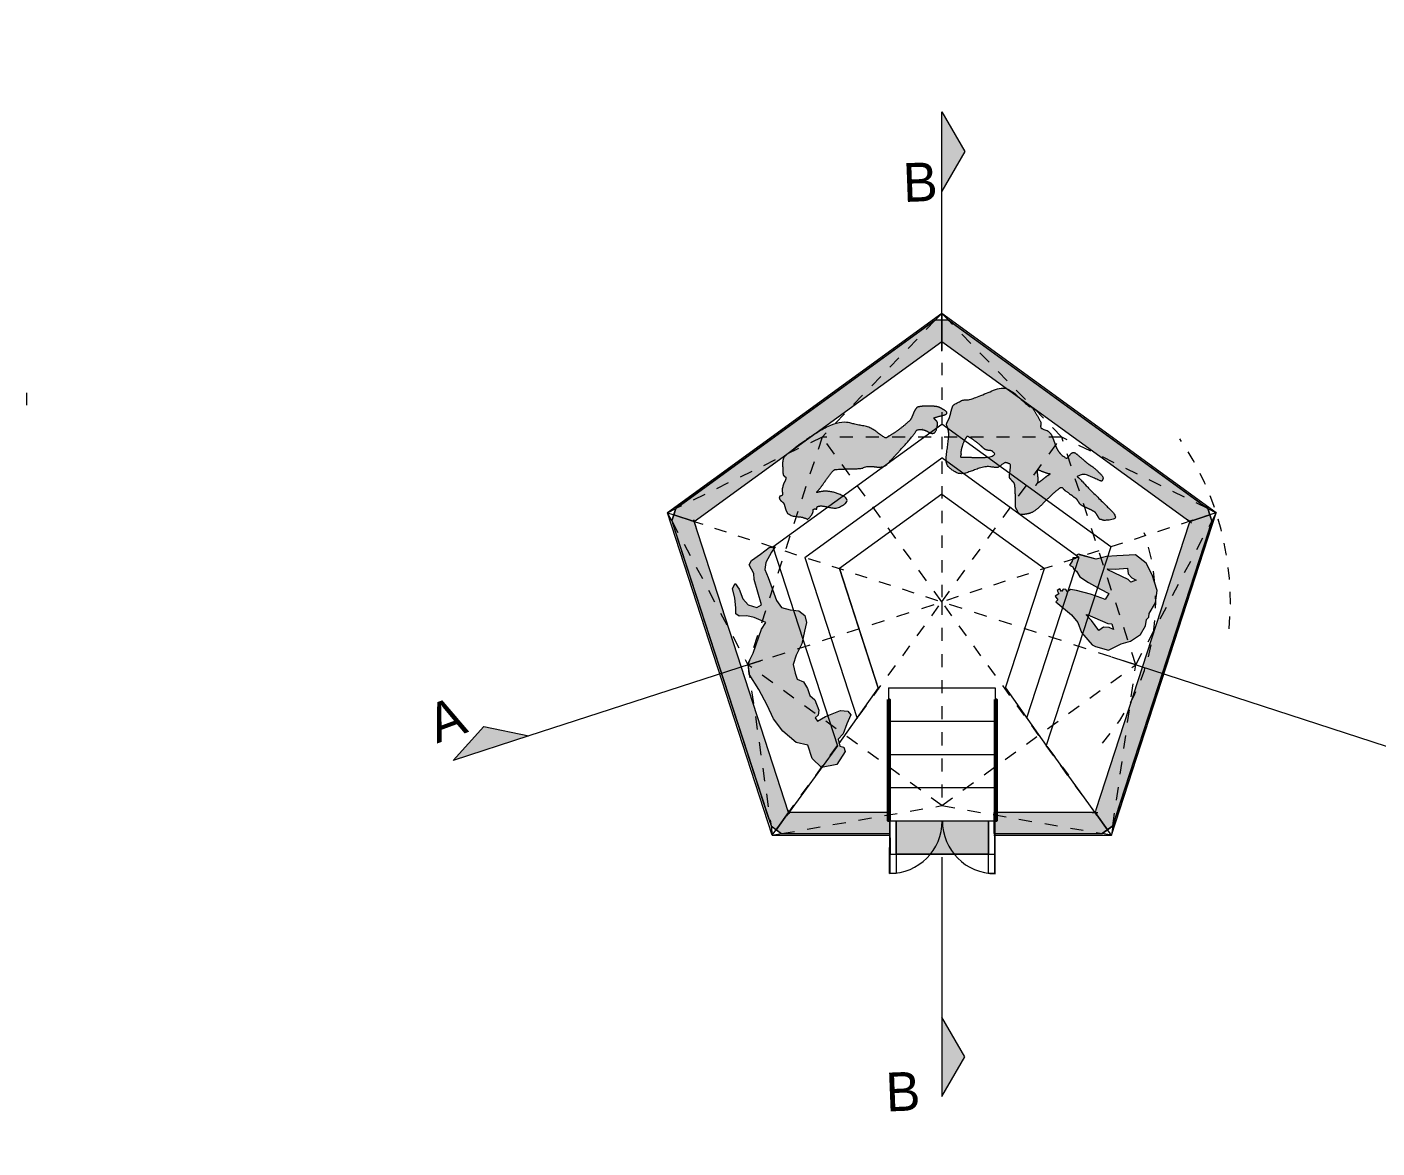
# Model space of a CAD drawing. Header units: metres. Extents: x -6 to 36, y -18 to 11.7.
# Drawn here: x -6 to 4.94, y -6.49 to 2.61 of the extents above; entities that cross this region are included whole.
import ezdxf

# ---------------------------------------------------------------- set-up
doc = ezdxf.new("R2010")
doc.units = ezdxf.units.M
doc.header["$LTSCALE"] = 2.54
for name, pattern in [('ACAD_ISO07W100', [3, 0, -3]), ('Dash Style-1', [0.083328, 0.041656, -0.041672]), ('Dash Style-5', [0.041656, 0.013885, -0.027771]), ('DASHDOT', [25.4, 12.7, -6.35, 0, -6.35])]:
    doc.linetypes.add(name, pattern=pattern)
for name, color, linetype, lineweight, true_color in [('Fläche ... Fläche-Beton', 7, 'Continuous', 5, 0xd5d8d8), ('Fläche ... Fläche-Weiss', 7, 'Continuous', 25, 0xfafafa), ('Linie ... Line-Plankopf', 7, 'ACAD_ISO07W100', 5, 0x000000), ('Linie ... Linie-Ansicht', 7, 'Continuous', 5, 0x000000), ('Linie ... Linie-Schnitt', 7, 'DASHDOT', 5, 0x000000), ('Linie ... Linie-Verdeckt', 7, 'Dash Style-5', 5, 0x000000), ('Linie ... Linie-Überkopf', 7, 'Dash Style-1', 5, 0x000000), ('Schnitt ... Schnitt-Holz', 7, 'Continuous', 0, 0x000000), ('Schnitt ... Schnitt-Stahl', 7, 'Continuous', 35, 0x646565)]:
    doc.layers.add(name, color=color, linetype=linetype, lineweight=lineweight, true_color=true_color)
doc.layers.add('None', color=7, linetype='Continuous', lineweight=5)
doc.styles.add('textstyle55', font='FUTURAL.TTF')
doc.styles.add('textstyle57', font='FUTURAL.TTF')
doc.styles.add('textstyle58', font='FUTURAL.TTF')

msp = doc.modelspace()

# ---------------------------------------------------------------- hatches: boundary and pattern name
at = {"layer": 'Fläche ... Fläche-Beton', "linetype": 'Continuous', "lineweight": 0, "true_color": 0xadadad, "transparency": 33554687}
msp.add_hatch(color=253, dxfattribs=at).paths.add_polyline_path([(1.047, -3.833), (1.795, -3.833), (1.795, -4.103), (1.047, -4.103)], flags=0)
at = {"layer": 'Fläche ... Fläche-Weiss', "true_color": 0xf2f2f2, "transparency": 33554687}
h = msp.add_hatch(color=7, dxfattribs=at)
edge = h.paths.add_edge_path(flags=0)
edge.add_spline(control_points=[(1.573, -0.857), (1.567, -0.836), (1.586, -0.782), (1.605, -0.728), (1.624, -0.713), (1.648, -0.722), (1.693, -0.758), (1.738, -0.793), (1.76, -0.815), (1.779, -0.828), (1.804, -0.828), (1.828, -0.828), (1.848, -0.858), (1.825, -0.888), (1.714, -0.885), (1.602, -0.883), (1.567, -0.881), (1.57, -0.869), (1.573, -0.857)], knot_values=[0, 0, 0, 1, 1, 2, 2, 3, 3, 4, 4, 5, 5, 6, 6, 7, 7, 8, 8, 9, 9, 9], degree=2, periodic=0)
edge = h.paths.add_edge_path(flags=0)
edge.add_spline(control_points=[(2.295, -1.019), (2.265, -1.037), (2.242, -1.057), (2.22, -1.076), (2.191, -1.094), (2.186, -1.104), (2.178, -1.111), (2.184, -1.103), (2.189, -1.095), (2.19, -1.094), (2.191, -1.094), (2.198, -1.076), (2.195, -1.048), (2.189, -1.004), (2.19, -0.985), (2.206, -0.989), (2.245, -1.005), (2.284, -1.02), (2.295, -1.019)], knot_values=[0, 0, 0, 1, 1, 2, 2, 3, 3, 4, 4, 5, 5, 6, 6, 7, 7, 8, 8, 9, 9, 9], degree=2, periodic=0)
edge = h.paths.add_edge_path(flags=0)
edge.add_spline(control_points=[(2.795, -1.389), (2.856, -1.38), (2.721, -1.247), (2.586, -1.113), (2.534, -1.056), (2.532, -1.054), (2.523, -1.048), (2.514, -1.041), (2.514, -1.038), (2.568, -1.016), (2.635, -1.045), (2.701, -1.074), (2.714, -1.077), (2.715, -1.076), (2.716, -1.075), (2.729, -1.043), (2.689, -1.005), (2.649, -0.966), (2.628, -0.953), (2.598, -0.933), (2.55, -0.891), (2.501, -0.849), (2.487, -0.844), (2.47, -0.847), (2.454, -0.867), (2.438, -0.886), (2.427, -0.895), (2.361, -0.843), (2.329, -0.761), (2.298, -0.678), (2.225, -0.649), (2.221, -0.647), (2.219, -0.639), (2.217, -0.632), (2.218, -0.63), (2.222, -0.599), (2.195, -0.554), (2.169, -0.51), (2.15, -0.48), (2.147, -0.475), (2.148, -0.477), (2.149, -0.479), (2.146, -0.479), (2.144, -0.478), (2.143, -0.472), (2.142, -0.471), (2.131, -0.475), (2.118, -0.466), (2.106, -0.456), (2.099, -0.449), (1.934, -0.301), (1.798, -0.356), (1.663, -0.41), (1.617, -0.42), (1.594, -0.416), (1.553, -0.436), (1.512, -0.456), (1.5, -0.482), (1.493, -0.509), (1.486, -0.536), (1.479, -0.563), (1.467, -0.587), (1.462, -0.596), (1.458, -0.606), (1.454, -0.616), (1.453, -0.615), (1.478, -0.687), (1.461, -0.812), (1.445, -0.938), (1.504, -0.992), (1.574, -1.025), (1.672, -0.99), (1.77, -0.955), (1.849, -0.966), (1.871, -0.968), (1.898, -0.947), (1.926, -0.926), (1.946, -0.928), (1.977, -0.941), (1.972, -0.98), (1.967, -1.018), (1.965, -1.036), (1.966, -1.052), (1.978, -1.065), (1.991, -1.079), (1.999, -1.086), (2.009, -1.103), (2.012, -1.165), (2.015, -1.228), (2.014, -1.253), (2.012, -1.285), (2.028, -1.316), (2.045, -1.347), (2.078, -1.349), (2.159, -1.333), (2.262, -1.234), (2.365, -1.135), (2.396, -1.127), (2.411, -1.151), (2.431, -1.164), (2.451, -1.177), (2.46, -1.19), (2.46, -1.186), (2.466, -1.19), (2.472, -1.194), (2.474, -1.195), (2.485, -1.205), (2.498, -1.214), (2.511, -1.222), (2.518, -1.233), (2.542, -1.272), (2.579, -1.288), (2.617, -1.305), (2.657, -1.327), (2.666, -1.336), (2.682, -1.362), (2.698, -1.389), (2.707, -1.387), (2.734, -1.399), (2.795, -1.389)], knot_values=[0, 0, 0, 1, 2, 3, 4, 5, 6, 7, 8, 9, 10, 11, 12, 13, 14, 15, 16, 17, 18, 19, 20, 21, 22, 23, 24, 25, 26, 27, 28, 29, 30, 31, 32, 33, 34, 35, 36, 37, 38, 39, 40, 41, 42, 43, 44, 45, 46, 47, 48, 49, 50, 51, 52, 53, 54, 55, 56, 57, 58, 59, 60, 61, 62, 63, 64, 65, 66, 67, 68, 69, 70, 71, 72, 73, 74, 75, 76, 77, 78, 79, 80, 81, 82, 83, 84, 85, 86, 87, 88, 89, 90, 91, 92, 93, 94, 95, 96, 97, 98, 99, 100, 101, 102, 103, 104, 105, 106, 107, 108, 109, 110, 111, 112, 113, 114, 115, 116, 117, 118, 118, 118], degree=2, periodic=0)
h = msp.add_hatch(color=7, dxfattribs=at)
edge = h.paths.add_edge_path(flags=0)
edge.add_spline(control_points=[(0.129, -1.012), (0.127, -0.983), (0.126, -0.942), (0.125, -0.9), (0.138, -0.883), (0.201, -0.819), (0.377, -0.702), (0.553, -0.584), (0.658, -0.601), (0.712, -0.617), (0.778, -0.628), (0.845, -0.64), (0.886, -0.676), (0.895, -0.684), (0.925, -0.705), (0.956, -0.726), (0.964, -0.727), (0.97, -0.725), (0.977, -0.72), (0.984, -0.714), (0.988, -0.712), (1.03, -0.689), (1.077, -0.653), (1.124, -0.617), (1.157, -0.585), (1.171, -0.568), (1.183, -0.535), (1.195, -0.502), (1.214, -0.48), (1.233, -0.469), (1.301, -0.468), (1.369, -0.468), (1.394, -0.477), (1.408, -0.485), (1.418, -0.49), (1.427, -0.495), (1.439, -0.501), (1.483, -0.53), (1.428, -0.543), (1.372, -0.556), (1.352, -0.564), (1.358, -0.573), (1.369, -0.584), (1.381, -0.595), (1.382, -0.604), (1.376, -0.717), (1.314, -0.681), (1.253, -0.645), (1.211, -0.664), (1.198, -0.695), (1.097, -0.806), (0.996, -0.917), (0.964, -0.949), (0.933, -0.97), (0.87, -0.96), (0.808, -0.951), (0.778, -0.97), (0.758, -0.977), (0.661, -0.978), (0.564, -0.979), (0.543, -0.985), (0.506, -1.025), (0.471, -1.077), (0.437, -1.129), (0.402, -1.166), (0.402, -1.169), (0.405, -1.169), (0.408, -1.169), (0.408, -1.169), (0.493, -1.141), (0.602, -1.19), (0.71, -1.239), (0.567, -1.295), (0.539, -1.298), (0.484, -1.285), (0.429, -1.271), (0.405, -1.286), (0.405, -1.311), (0.397, -1.304), (0.389, -1.297), (0.375, -1.307), (0.374, -1.333), (0.361, -1.352), (0.347, -1.371), (0.327, -1.388), (0.32, -1.38), (0.307, -1.377), (0.295, -1.375), (0.288, -1.37), (0.28, -1.368), (0.237, -1.364), (0.193, -1.36), (0.165, -1.337), (0.157, -1.326), (0.148, -1.296), (0.139, -1.266), (0.135, -1.256), (0.128, -1.25), (0.11, -1.233), (0.092, -1.216), (0.104, -1.199), (0.132, -1.196), (0.125, -1.17), (0.118, -1.144), (0.126, -1.13), (0.128, -1.107), (0.143, -1.081), (0.157, -1.055), (0.15, -1.042), (0.142, -1.042), (0.139, -1.036), (0.135, -1.031), (0.132, -1.03), (0.13, -1.021), (0.129, -1.012)], knot_values=[0, 0, 0, 1, 1, 2, 2, 3, 3, 4, 4, 5, 5, 6, 6, 7, 7, 8, 8, 9, 9, 10, 10, 11, 11, 12, 12, 13, 13, 14, 14, 15, 15, 16, 16, 17, 17, 18, 18, 19, 19, 20, 20, 21, 21, 22, 22, 23, 23, 24, 24, 25, 25, 26, 26, 27, 27, 28, 28, 29, 29, 30, 30, 31, 31, 32, 32, 33, 33, 34, 34, 35, 35, 36, 36, 37, 37, 38, 38, 39, 39, 40, 40, 41, 41, 42, 42, 43, 43, 44, 44, 45, 45, 46, 46, 47, 47, 48, 48, 49, 49, 50, 50, 51, 51, 52, 52, 53, 53, 54, 54, 55, 55, 56, 56, 57, 57, 57], degree=2, periodic=0)
msp.add_hatch(color=7, dxfattribs=at).paths.add_polyline_path([(0.118, -2.102), (0.187, -2.121), (0.257, -2.129), (0.305, -2.166), (0.321, -2.224), (0.303, -2.295), (0.282, -2.397), (0.237, -2.489), (0.212, -2.563), (0.228, -2.634), (0.245, -2.683), (0.296, -2.704), (0.329, -2.758), (0.346, -2.816), (0.388, -2.851), (0.42, -2.935), (0.414, -2.976), (0.389, -2.996), (0.408, -3.023), (0.475, -2.985), (0.596, -2.937), (0.654, -2.943), (0.678, -2.972), (0.646, -3.046), (0.616, -3.126), (0.576, -3.171), (0.589, -3.228), (0.623, -3.235), (0.632, -3.27), (0.566, -3.375), (0.442, -3.401), (0.366, -3.328), (0.33, -3.219), (0.235, -3.196), (0.127, -3.104), (0.052, -3.004), (0, -2.894), (-0.068, -2.766), (-0.145, -2.643), (-0.153, -2.554), (-0.114, -2.471), (-0.044, -2.277), (-0.011, -2.224), (-0.104, -2.182), (-0.165, -2.169), (-0.226, -2.171), (-0.254, -2.152), (-0.253, -2.104), (-0.262, -2.026), (-0.279, -1.947), (-0.258, -1.907), (-0.227, -1.953), (-0.196, -2.031), (-0.152, -2.079), (-0.084, -2.103), (-0.046, -2.081), (-0.105, -1.875), (-0.108, -1.827), (-0.144, -1.757), (-0.125, -1.72), (-0.053, -1.669), (0.016, -1.615), (0.066, -1.609), (0.036, -1.654), (-0.01, -1.738), (-0.018, -1.794), (0.009, -1.859), (0.077, -2.045)], flags=0)
h = msp.add_hatch(color=7, dxfattribs=at)
h.paths.add_polyline_path([(2.524, -1.67), (2.508, -1.678), (2.513, -1.7), (2.48, -1.698), (2.474, -1.726), (2.451, -1.758), (2.48, -1.771), (2.488, -1.792), (2.508, -1.806), (2.535, -1.853), (2.606, -1.899), (2.704, -1.953), (2.77, -1.988), (2.74, -2.038), (2.713, -2.026), (2.623, -1.995), (2.51, -1.963), (2.459, -1.955), (2.432, -1.976), (2.421, -1.957), (2.401, -1.952), (2.387, -1.973), (2.373, -1.951), (2.352, -1.963), (2.365, -1.991), (2.337, -2.009), (2.358, -2.041), (2.341, -2.055), (2.467, -2.161), (2.52, -2.224), (2.55, -2.304), (2.636, -2.404), (2.663, -2.417), (2.769, -2.449), (2.87, -2.396), (2.946, -2.376), (3.027, -2.32), (3.069, -2.251), (3.076, -2.2), (3.096, -2.181), (3.099, -2.15), (3.15, -2.063), (3.163, -1.964), (3.123, -1.836), (3.073, -1.741), (2.988, -1.675), (2.836, -1.682), (2.751, -1.687), (2.669, -1.709)], flags=0)
h.paths.add_polyline_path([(2.927, -1.876), (2.764, -1.796), (2.761, -1.788), (2.821, -1.791), (2.923, -1.784), (2.927, -1.829), (2.958, -1.861), (2.992, -1.879), (2.95, -1.897)], flags=0)
h.paths.add_polyline_path([(2.588, -2.162), (2.596, -2.159), (2.763, -2.232), (2.795, -2.235), (2.808, -2.279), (2.773, -2.264), (2.728, -2.261), (2.691, -2.289), (2.63, -2.206)], flags=0)
at = {"layer": 'Linie ... Linie-Schnitt', "linetype": 'Continuous', "lineweight": 0, "transparency": 33554687}
for points in [[(1.417, 1.919), (1.603, 1.597), (1.417, 1.275)], [(-2.544, -3.343), (-2.295, -3.067), (-1.931, -3.144)], [(1.417, -6.068), (1.603, -5.746), (1.417, -5.424)]]:
    msp.add_hatch(color=7, dxfattribs=at).paths.add_polyline_path(points, flags=0)
at = {"layer": 'None', "transparency": 33554687}
h = msp.add_hatch(dxfattribs=at)
h.set_pattern_fill('ANSI31', color=256, style=0, pattern_type=0)
edge = h.paths.add_edge_path(flags=0)
edge.add_spline(control_points=[(0.129, -1.012), (0.127, -0.983), (0.126, -0.942), (0.125, -0.9), (0.138, -0.883), (0.201, -0.819), (0.377, -0.702), (0.553, -0.584), (0.658, -0.601), (0.712, -0.617), (0.778, -0.628), (0.845, -0.64), (0.886, -0.676), (0.895, -0.684), (0.925, -0.705), (0.956, -0.726), (0.964, -0.727), (0.97, -0.725), (0.977, -0.72), (0.984, -0.714), (0.988, -0.712), (1.03, -0.689), (1.077, -0.653), (1.124, -0.617), (1.157, -0.585), (1.171, -0.568), (1.183, -0.535), (1.195, -0.502), (1.214, -0.48), (1.233, -0.469), (1.301, -0.468), (1.369, -0.468), (1.394, -0.477), (1.408, -0.485), (1.418, -0.49), (1.427, -0.495), (1.439, -0.501), (1.483, -0.53), (1.428, -0.543), (1.372, -0.556), (1.352, -0.564), (1.358, -0.573), (1.369, -0.584), (1.381, -0.595), (1.382, -0.604), (1.376, -0.717), (1.314, -0.681), (1.253, -0.645), (1.211, -0.664), (1.198, -0.695), (1.097, -0.806), (0.996, -0.917), (0.964, -0.949), (0.933, -0.97), (0.87, -0.96), (0.808, -0.951), (0.778, -0.97), (0.758, -0.977), (0.661, -0.978), (0.564, -0.979), (0.543, -0.985), (0.506, -1.025), (0.471, -1.077), (0.437, -1.129), (0.402, -1.166), (0.402, -1.169), (0.405, -1.169), (0.408, -1.169), (0.408, -1.169), (0.493, -1.141), (0.602, -1.19), (0.71, -1.239), (0.567, -1.295), (0.539, -1.298), (0.484, -1.285), (0.429, -1.271), (0.405, -1.286), (0.405, -1.311), (0.397, -1.304), (0.389, -1.297), (0.375, -1.307), (0.374, -1.333), (0.361, -1.352), (0.347, -1.371), (0.327, -1.388), (0.32, -1.38), (0.307, -1.377), (0.295, -1.375), (0.288, -1.37), (0.28, -1.368), (0.237, -1.364), (0.193, -1.36), (0.165, -1.337), (0.157, -1.326), (0.148, -1.296), (0.139, -1.266), (0.135, -1.256), (0.128, -1.25), (0.11, -1.233), (0.092, -1.216), (0.104, -1.199), (0.132, -1.196), (0.125, -1.17), (0.118, -1.144), (0.126, -1.13), (0.128, -1.107), (0.143, -1.081), (0.157, -1.055), (0.15, -1.042), (0.142, -1.042), (0.139, -1.036), (0.135, -1.031), (0.132, -1.03), (0.13, -1.021), (0.129, -1.012)], knot_values=[0, 0, 0, 1, 1, 2, 2, 3, 3, 4, 4, 5, 5, 6, 6, 7, 7, 8, 8, 9, 9, 10, 10, 11, 11, 12, 12, 13, 13, 14, 14, 15, 15, 16, 16, 17, 17, 18, 18, 19, 19, 20, 20, 21, 21, 22, 22, 23, 23, 24, 24, 25, 25, 26, 26, 27, 27, 28, 28, 29, 29, 30, 30, 31, 31, 32, 32, 33, 33, 34, 34, 35, 35, 36, 36, 37, 37, 38, 38, 39, 39, 40, 40, 41, 41, 42, 42, 43, 43, 44, 44, 45, 45, 46, 46, 47, 47, 48, 48, 49, 49, 50, 50, 51, 51, 52, 52, 53, 53, 54, 54, 55, 55, 56, 56, 57, 57, 57], degree=2, periodic=0)
h = msp.add_hatch(dxfattribs=at)
h.set_pattern_fill('ANSI31', color=256, style=0, pattern_type=0)
edge = h.paths.add_edge_path(flags=0)
edge.add_spline(control_points=[(0.129, -1.012), (0.127, -0.983), (0.126, -0.942), (0.125, -0.9), (0.138, -0.883), (0.201, -0.819), (0.377, -0.702), (0.553, -0.584), (0.658, -0.601), (0.712, -0.617), (0.778, -0.628), (0.845, -0.64), (0.886, -0.676), (0.895, -0.684), (0.925, -0.705), (0.956, -0.726), (0.964, -0.727), (0.97, -0.725), (0.977, -0.72), (0.984, -0.714), (0.988, -0.712), (1.03, -0.689), (1.077, -0.653), (1.124, -0.617), (1.157, -0.585), (1.171, -0.568), (1.183, -0.535), (1.195, -0.502), (1.214, -0.48), (1.233, -0.469), (1.301, -0.468), (1.369, -0.468), (1.394, -0.477), (1.408, -0.485), (1.418, -0.49), (1.427, -0.495), (1.439, -0.501), (1.483, -0.53), (1.428, -0.543), (1.372, -0.556), (1.352, -0.564), (1.358, -0.573), (1.369, -0.584), (1.381, -0.595), (1.382, -0.604), (1.376, -0.717), (1.314, -0.681), (1.253, -0.645), (1.211, -0.664), (1.198, -0.695), (1.097, -0.806), (0.996, -0.917), (0.964, -0.949), (0.933, -0.97), (0.87, -0.96), (0.808, -0.951), (0.778, -0.97), (0.758, -0.977), (0.661, -0.978), (0.564, -0.979), (0.543, -0.985), (0.506, -1.025), (0.471, -1.077), (0.437, -1.129), (0.402, -1.166), (0.402, -1.169), (0.405, -1.169), (0.408, -1.169), (0.408, -1.169), (0.493, -1.141), (0.602, -1.19), (0.71, -1.239), (0.567, -1.295), (0.539, -1.298), (0.484, -1.285), (0.429, -1.271), (0.405, -1.286), (0.405, -1.311), (0.397, -1.304), (0.389, -1.297), (0.375, -1.307), (0.374, -1.333), (0.361, -1.352), (0.347, -1.371), (0.327, -1.388), (0.32, -1.38), (0.307, -1.377), (0.295, -1.375), (0.288, -1.37), (0.28, -1.368), (0.237, -1.364), (0.193, -1.36), (0.165, -1.337), (0.157, -1.326), (0.148, -1.296), (0.139, -1.266), (0.135, -1.256), (0.128, -1.25), (0.11, -1.233), (0.092, -1.216), (0.104, -1.199), (0.132, -1.196), (0.125, -1.17), (0.118, -1.144), (0.126, -1.13), (0.128, -1.107), (0.143, -1.081), (0.157, -1.055), (0.15, -1.042), (0.142, -1.042), (0.139, -1.036), (0.135, -1.031), (0.132, -1.03), (0.13, -1.021), (0.129, -1.012)], knot_values=[0, 0, 0, 1, 1, 2, 2, 3, 3, 4, 4, 5, 5, 6, 6, 7, 7, 8, 8, 9, 9, 10, 10, 11, 11, 12, 12, 13, 13, 14, 14, 15, 15, 16, 16, 17, 17, 18, 18, 19, 19, 20, 20, 21, 21, 22, 22, 23, 23, 24, 24, 25, 25, 26, 26, 27, 27, 28, 28, 29, 29, 30, 30, 31, 31, 32, 32, 33, 33, 34, 34, 35, 35, 36, 36, 37, 37, 38, 38, 39, 39, 40, 40, 41, 41, 42, 42, 43, 43, 44, 44, 45, 45, 46, 46, 47, 47, 48, 48, 49, 49, 50, 50, 51, 51, 52, 52, 53, 53, 54, 54, 55, 55, 56, 56, 57, 57, 57], degree=2, periodic=0)
at = {"layer": 'Schnitt ... Schnitt-Holz', "linetype": 'Continuous', "lineweight": 0, "true_color": 0xf8bd00, "transparency": 33554687}
for points in [[(-0.739, -1.3), (-0.756, -1.35), (-0.592, -1.403), (1.417, 0.057), (1.418, 0.228), (1.365, 0.228), (1.298, 0.18), (-0.673, -1.252), (-0.673, -1.252)], [(3.508, -1.252), (1.537, 0.18), (1.537, 0.18), (1.471, 0.228), (1.418, 0.228), (1.417, 0.057), (1.436, 0.043), (3.427, -1.403), (3.59, -1.35), (3.573, -1.299), (3.507, -1.252)], [(-0.747, -1.478), (0.006, -3.796), (0.032, -3.874), (0.075, -3.905), (0.175, -3.766), (-0.592, -1.403), (-0.756, -1.35), (-0.772, -1.4)], [(2.666, -3.743), (2.659, -3.766), (2.76, -3.905), (2.803, -3.874), (2.828, -3.796), (2.828, -3.796), (3.581, -1.479), (3.581, -1.479), (3.606, -1.4), (3.59, -1.35), (3.427, -1.403), (3.42, -1.426)], [(0.936, -3.936), (0.936, -3.936), (0.996, -3.936), (0.995, -3.765), (0.936, -3.766), (0.199, -3.766), (0.175, -3.766), (0.075, -3.905), (0.118, -3.936), (0.199, -3.936), (0.199, -3.936)], [(2.76, -3.905), (2.659, -3.766), (1.838, -3.766), (1.838, -3.936), (2.635, -3.936), (2.635, -3.936), (2.717, -3.936)]]:
    msp.add_hatch(color=40, dxfattribs=at).paths.add_polyline_path(points, flags=0)
at = {"layer": 'Schnitt ... Schnitt-Stahl', "linetype": 'Continuous', "lineweight": 0, "true_color": 0x808080, "transparency": 33554687}
for points in [[(0.983, -2.847), (0.993, -2.847), (0.993, -3.833), (0.983, -3.833)], [(1.849, -2.847), (1.859, -2.847), (1.859, -3.833), (1.849, -3.833)]]:
    msp.add_hatch(color=8, dxfattribs=at).paths.add_polyline_path(points, flags=0)

# ---------------------------------------------------------------- linework, layer by layer
at = {"layer": 'Fläche ... Fläche-Beton'}
msp.add_lwpolyline([(1.047, -3.833), (1.795, -3.833), (1.795, -4.103), (1.047, -4.103)], close=True, dxfattribs=at)
at = {"layer": 'Linie ... Line-Plankopf', "flags": 128}
msp.add_lwpolyline([(-6, 11.7), (36, 11.7), (36, -18), (-6, -18)], close=True, dxfattribs=at)
at = {"layer": 'Linie ... Linie-Ansicht'}
for p, q in [((1.417, 0.283), (-0.807, -1.333)), ((1.364, 0.228), (-0.739, -1.3)), ((1.417, 0.283), (1.364, 0.228)), ((1.47, 0.228), (1.364, 0.228)), ((3.642, -1.333), (1.417, 0.283)), ((1.47, 0.228), (1.417, 0.283)), ((1.47, 0.228), (3.574, -1.3)), ((0.046, -1.611), (1.417, -0.615)), ((2.788, -1.611), (1.417, -0.615)), ((0.307, -1.696), (1.417, -0.889)), ((2.528, -1.696), (1.417, -0.889)), ((1.417, -1.183), (0.586, -1.786)), ((1.417, -1.183), (2.248, -1.786)), ((-0.807, -1.334), (-0.739, -1.3)), ((-0.772, -1.4), (-0.739, -1.3)), ((3.574, -1.3), (3.642, -1.333)), ((3.574, -1.3), (3.606, -1.401)), ((0.042, -3.949), (-0.807, -1.333)), ((-0.772, -1.4), (-0.807, -1.334)), ((-0.772, -1.4), (0.032, -3.874)), ((2.792, -3.949), (3.642, -1.333)), ((3.606, -1.401), (2.803, -3.874)), ((3.642, -1.333), (3.606, -1.401)), ((0.046, -1.611), (0.57, -3.223)), ((2.788, -1.611), (2.264, -3.222)), ((0.307, -1.696), (0.731, -3.001)), ((2.527, -1.695), (2.103, -3)), ((2.669, -1.709), (2.532, -1.674)), ((0.586, -1.786), (0.904, -2.763)), ((0.9, -2.753), (0.586, -1.786)), ((1.934, -2.753), (2.248, -1.786)), ((0.9, -2.753), (0.583, -3.204)), ((0.985, -2.753), (1.849, -2.753)), ((0.985, -2.753), (0.998, -4.103)), ((1.849, -2.753), (1.838, -3.936)), ((1.934, -2.753), (2.264, -3.222)), ((0.988, -3.023), (1.849, -3.023)), ((0.57, -3.223), (0.157, -3.791)), ((2.268, -3.228), (2.677, -3.791)), ((0.99, -3.293), (1.849, -3.293)), ((0.993, -3.563), (1.849, -3.563)), ((0.032, -3.874), (0.042, -3.949)), ((0.032, -3.874), (0.117, -3.936)), ((0.042, -3.949), (0.117, -3.936)), ((0.117, -3.936), (0.996, -3.936)), ((0.993, -3.833), (1.849, -3.833)), ((0.993, -4.26), (0.996, -3.833)), ((1.838, -3.936), (2.718, -3.936)), ((1.849, -4.261), (1.849, -3.833)), ((2.803, -3.874), (2.717, -3.936)), ((2.792, -3.949), (2.717, -3.936)), ((2.803, -3.874), (2.792, -3.949)), ((0.042, -3.949), (0.997, -3.949)), ((1.838, -3.949), (2.792, -3.949)), ((0.993, -4.103), (1.849, -4.103))]:
    msp.add_line(p, q, dxfattribs=at)
for points in [[(0.118, -2.102), (0.187, -2.121), (0.257, -2.129), (0.305, -2.166), (0.321, -2.224), (0.303, -2.295), (0.282, -2.397), (0.237, -2.489), (0.212, -2.563), (0.228, -2.634), (0.245, -2.683), (0.296, -2.704), (0.329, -2.758), (0.346, -2.816), (0.388, -2.851), (0.42, -2.935), (0.414, -2.976), (0.389, -2.996), (0.408, -3.023), (0.475, -2.985), (0.596, -2.937), (0.654, -2.943), (0.678, -2.972), (0.646, -3.046), (0.616, -3.126), (0.576, -3.171), (0.589, -3.228), (0.623, -3.235), (0.632, -3.27), (0.566, -3.375), (0.442, -3.401), (0.366, -3.328), (0.33, -3.219), (0.235, -3.196), (0.127, -3.104), (0.052, -3.004), (0, -2.894), (-0.068, -2.766), (-0.145, -2.643), (-0.153, -2.554), (-0.114, -2.471), (-0.044, -2.277), (-0.011, -2.224), (-0.104, -2.182), (-0.165, -2.169), (-0.226, -2.171), (-0.254, -2.152), (-0.253, -2.104), (-0.262, -2.026), (-0.279, -1.947), (-0.258, -1.907), (-0.227, -1.953), (-0.196, -2.031), (-0.152, -2.079), (-0.084, -2.103), (-0.046, -2.081), (-0.105, -1.875), (-0.108, -1.827), (-0.144, -1.757), (-0.125, -1.72), (-0.053, -1.669), (0.016, -1.615), (0.066, -1.609), (0.036, -1.654), (-0.01, -1.738), (-0.018, -1.794), (0.009, -1.859), (0.077, -2.045)], [(2.524, -1.67), (2.508, -1.678), (2.513, -1.7), (2.48, -1.698), (2.474, -1.726), (2.451, -1.758), (2.48, -1.771), (2.488, -1.792), (2.508, -1.806), (2.535, -1.853), (2.606, -1.899), (2.704, -1.953), (2.77, -1.988), (2.74, -2.038), (2.713, -2.026), (2.623, -1.995), (2.51, -1.963), (2.459, -1.955), (2.432, -1.976), (2.421, -1.957), (2.401, -1.952), (2.387, -1.973), (2.373, -1.951), (2.352, -1.963), (2.365, -1.991), (2.337, -2.009), (2.358, -2.041), (2.341, -2.055), (2.467, -2.161), (2.52, -2.224), (2.55, -2.304), (2.636, -2.404), (2.663, -2.417), (2.769, -2.449), (2.87, -2.396), (2.946, -2.376), (3.027, -2.32), (3.069, -2.251), (3.076, -2.2), (3.096, -2.181), (3.099, -2.15), (3.15, -2.063), (3.163, -1.964), (3.123, -1.836), (3.073, -1.741), (2.988, -1.675), (2.836, -1.682), (2.751, -1.687), (2.669, -1.709)], [(2.927, -1.876), (2.764, -1.796), (2.761, -1.788), (2.821, -1.791), (2.923, -1.784), (2.927, -1.829), (2.958, -1.861), (2.992, -1.879), (2.95, -1.897)], [(2.588, -2.162), (2.596, -2.159), (2.763, -2.232), (2.795, -2.235), (2.808, -2.279), (2.773, -2.264), (2.728, -2.261), (2.691, -2.289), (2.63, -2.206)], [(0.997, -3.833), (1.047, -3.833), (1.047, -4.26), (0.997, -4.26)], [(1.795, -3.833), (1.845, -3.833), (1.845, -4.26), (1.795, -4.26)]]:
    msp.add_lwpolyline(points, close=True, dxfattribs=at)
at = {"layer": 'Linie ... Linie-Ansicht', "linetype": 'Dash Style-5'}
for radius, start, end in [(2.339, 354.616, 34.452), (1.734, 318.6508, 18.8623)]:
    msp.add_arc((1.417, -2.056), radius, start, end, dxfattribs=at)
at = {"layer": 'Linie ... Linie-Ansicht'}
for centre, radius, start, end in [((0.993, -3.833), 0.427, 270, 0), ((1.849, -3.833), 0.428, 180, 270)]:
    msp.add_arc(centre, radius, start, end, dxfattribs=at)
at = {"layer": 'Linie ... Linie-Schnitt'}
for p, q in [((1.417, -0.022), (1.417, 1.597)), ((2.792, -2.503), (5.019, -3.227)), ((-0.036, -2.528), (-1.931, -3.144)), ((1.417, -4.126), (1.417, -5.746))]:
    msp.add_line(p, q, dxfattribs=at)
at = {"layer": 'Linie ... Linie-Schnitt', "linetype": 'Continuous'}
for points in [[(1.417, 1.919), (1.603, 1.597), (1.417, 1.275)], [(-2.544, -3.343), (-2.295, -3.067), (-1.931, -3.144)], [(1.417, -6.068), (1.603, -5.746), (1.417, -5.424)]]:
    msp.add_lwpolyline(points, close=True, dxfattribs=at)
at = {"layer": 'Linie ... Linie-Verdeckt', "color": 7, "linetype": 'Dash Style-5', "lineweight": 5}
for p in [(1.417, 0.283), (-0.807, -1.334)]:
    msp.add_line(p, (1.417, -2.056), dxfattribs=at)
at = {"layer": 'Linie ... Linie-Verdeckt'}
for p in [(3.642, -1.333), (0.042, -3.949), (2.792, -3.949)]:
    msp.add_line(p, (1.417, -2.056), dxfattribs=at)
at = {"layer": 'Linie ... Linie-Überkopf'}
for p, q in [((1.364, 0.228), (0.446, -0.719)), ((2.389, -0.719), (1.47, 0.228)), ((0.446, -0.719), (-0.739, -1.3)), ((0.446, -0.719), (-0.155, -2.567)), ((0.446, -0.719), (-0.155, -2.567)), ((2.389, -0.719), (0.446, -0.719)), ((2.389, -0.719), (0.446, -0.719)), ((1.417, -2.056), (2.389, -0.719)), ((1.417, -2.056), (2.389, -0.719)), ((2.99, -2.567), (2.389, -0.719)), ((3.574, -1.3), (2.389, -0.719)), ((2.99, -2.567), (2.389, -0.719)), ((-0.772, -1.4), (-0.155, -2.567)), ((2.99, -2.567), (3.606, -1.401)), ((-0.155, -2.567), (1.417, -2.056)), ((-0.155, -2.567), (1.417, -2.056)), ((2.99, -2.567), (1.417, -2.056)), ((1.417, -2.056), (1.417, -3.709)), ((2.99, -2.567), (1.417, -2.056)), ((1.417, -2.056), (1.417, -3.709)), ((1.417, -3.709), (-0.155, -2.567)), ((-0.155, -2.567), (0.032, -3.874)), ((1.417, -3.709), (-0.155, -2.567)), ((1.417, -3.709), (2.99, -2.567)), ((1.417, -3.709), (2.99, -2.567)), ((2.803, -3.874), (2.99, -2.567)), ((2.268, -3.228), (2.445, -3.461)), ((0.117, -3.936), (1.417, -3.709)), ((1.417, -3.709), (2.717, -3.936))]:
    msp.add_line(p, q, dxfattribs=at)
at = {"layer": 'Linie ... Linie-Überkopf', "color": 7, "linetype": 'Dash Style-1', "lineweight": 5}
msp.add_line((1.417, -2.056), (0.446, -0.719), dxfattribs=at)
msp.add_line((1.417, -2.056), (0.446, -0.719), dxfattribs=at)
at = {"layer": 'None', "color": 7, "lineweight": 5}
msp.add_open_spline([(2.795, -1.389), (2.856, -1.38), (2.721, -1.247), (2.586, -1.113), (2.534, -1.056), (2.532, -1.054), (2.523, -1.048), (2.514, -1.041), (2.514, -1.038), (2.568, -1.016), (2.635, -1.045), (2.701, -1.074), (2.714, -1.077), (2.715, -1.076), (2.716, -1.075), (2.729, -1.043), (2.689, -1.005), (2.649, -0.966), (2.628, -0.953), (2.598, -0.933), (2.55, -0.891), (2.501, -0.849), (2.487, -0.844), (2.47, -0.847), (2.454, -0.867), (2.438, -0.886), (2.427, -0.895), (2.361, -0.843), (2.329, -0.761), (2.298, -0.678), (2.225, -0.649), (2.221, -0.647), (2.219, -0.639), (2.217, -0.632), (2.218, -0.63), (2.222, -0.599), (2.195, -0.554), (2.169, -0.51), (2.15, -0.48), (2.147, -0.475), (2.148, -0.477), (2.149, -0.479), (2.146, -0.479), (2.144, -0.478), (2.143, -0.472), (2.142, -0.471), (2.131, -0.475), (2.118, -0.466), (2.106, -0.456), (2.099, -0.449), (1.934, -0.301), (1.798, -0.356), (1.663, -0.41), (1.617, -0.42), (1.594, -0.416), (1.553, -0.436), (1.512, -0.456), (1.5, -0.482), (1.493, -0.509), (1.486, -0.536), (1.479, -0.563), (1.467, -0.587), (1.462, -0.596), (1.458, -0.606), (1.454, -0.616), (1.453, -0.615), (1.478, -0.687), (1.461, -0.812), (1.445, -0.938), (1.504, -0.992), (1.574, -1.025), (1.672, -0.99), (1.77, -0.955), (1.849, -0.966), (1.871, -0.968), (1.898, -0.947), (1.926, -0.926), (1.946, -0.928), (1.977, -0.941), (1.972, -0.98), (1.967, -1.018), (1.965, -1.036), (1.966, -1.052), (1.978, -1.065), (1.991, -1.079), (1.999, -1.086), (2.009, -1.103), (2.012, -1.165), (2.015, -1.228), (2.014, -1.253), (2.012, -1.285), (2.028, -1.316), (2.045, -1.347), (2.078, -1.349), (2.159, -1.333), (2.262, -1.234), (2.365, -1.135), (2.396, -1.127), (2.411, -1.151), (2.431, -1.164), (2.451, -1.177), (2.46, -1.19), (2.46, -1.186), (2.466, -1.19), (2.472, -1.194), (2.474, -1.195), (2.485, -1.205), (2.498, -1.214), (2.511, -1.222), (2.518, -1.233), (2.542, -1.272), (2.579, -1.288), (2.617, -1.305), (2.657, -1.327), (2.666, -1.336), (2.682, -1.362), (2.698, -1.389), (2.707, -1.387), (2.734, -1.399), (2.795, -1.389)], degree=2, dxfattribs=at)
for points, knots in [([(0.129, -1.012), (0.127, -0.983), (0.126, -0.942), (0.125, -0.9), (0.138, -0.883), (0.201, -0.819), (0.377, -0.702), (0.553, -0.584), (0.658, -0.601), (0.712, -0.617), (0.778, -0.628), (0.845, -0.64), (0.886, -0.676), (0.895, -0.684), (0.925, -0.705), (0.956, -0.726), (0.964, -0.727), (0.97, -0.725), (0.977, -0.72), (0.984, -0.714), (0.988, -0.712), (1.03, -0.689), (1.077, -0.653), (1.124, -0.617), (1.157, -0.585), (1.171, -0.568), (1.183, -0.535), (1.195, -0.502), (1.214, -0.48), (1.233, -0.469), (1.301, -0.468), (1.369, -0.468), (1.394, -0.477), (1.408, -0.485), (1.418, -0.49), (1.427, -0.495), (1.439, -0.501), (1.483, -0.53), (1.428, -0.543), (1.372, -0.556), (1.352, -0.564), (1.358, -0.573), (1.369, -0.584), (1.381, -0.595), (1.382, -0.604), (1.376, -0.717), (1.314, -0.681), (1.253, -0.645), (1.211, -0.664), (1.198, -0.695), (1.097, -0.806), (0.996, -0.917), (0.964, -0.949), (0.933, -0.97), (0.87, -0.96), (0.808, -0.951), (0.778, -0.97), (0.758, -0.977), (0.661, -0.978), (0.564, -0.979), (0.543, -0.985), (0.506, -1.025), (0.471, -1.077), (0.437, -1.129), (0.402, -1.166), (0.402, -1.169), (0.405, -1.169), (0.408, -1.169), (0.408, -1.169), (0.493, -1.141), (0.602, -1.19), (0.71, -1.239), (0.567, -1.295), (0.539, -1.298), (0.484, -1.285), (0.429, -1.271), (0.405, -1.286), (0.405, -1.311), (0.397, -1.304), (0.389, -1.297), (0.375, -1.307), (0.374, -1.333), (0.361, -1.352), (0.347, -1.371), (0.327, -1.388), (0.32, -1.38), (0.307, -1.377), (0.295, -1.375), (0.288, -1.37), (0.28, -1.368), (0.237, -1.364), (0.193, -1.36), (0.165, -1.337), (0.157, -1.326), (0.148, -1.296), (0.139, -1.266), (0.135, -1.256), (0.128, -1.25), (0.11, -1.233), (0.092, -1.216), (0.104, -1.199), (0.132, -1.196), (0.125, -1.17), (0.118, -1.144), (0.126, -1.13), (0.128, -1.107), (0.143, -1.081), (0.157, -1.055), (0.15, -1.042), (0.142, -1.042), (0.139, -1.036), (0.135, -1.031), (0.132, -1.03), (0.13, -1.021), (0.129, -1.012)], [0, 0, 0, 1, 1, 2, 2, 3, 3, 4, 4, 5, 5, 6, 6, 7, 7, 8, 8, 9, 9, 10, 10, 11, 11, 12, 12, 13, 13, 14, 14, 15, 15, 16, 16, 17, 17, 18, 18, 19, 19, 20, 20, 21, 21, 22, 22, 23, 23, 24, 24, 25, 25, 26, 26, 27, 27, 28, 28, 29, 29, 30, 30, 31, 31, 32, 32, 33, 33, 34, 34, 35, 35, 36, 36, 37, 37, 38, 38, 39, 39, 40, 40, 41, 41, 42, 42, 43, 43, 44, 44, 45, 45, 46, 46, 47, 47, 48, 48, 49, 49, 50, 50, 51, 51, 52, 52, 53, 53, 54, 54, 55, 55, 56, 56, 57, 57, 57]), ([(1.573, -0.857), (1.567, -0.836), (1.586, -0.782), (1.605, -0.728), (1.624, -0.713), (1.648, -0.722), (1.693, -0.758), (1.738, -0.793), (1.76, -0.815), (1.779, -0.828), (1.804, -0.828), (1.828, -0.828), (1.848, -0.858), (1.825, -0.888), (1.714, -0.885), (1.602, -0.883), (1.567, -0.881), (1.57, -0.869), (1.573, -0.857)], [0, 0, 0, 1, 1, 2, 2, 3, 3, 4, 4, 5, 5, 6, 6, 7, 7, 8, 8, 9, 9, 9]), ([(2.295, -1.019), (2.265, -1.037), (2.242, -1.057), (2.22, -1.076), (2.191, -1.094), (2.186, -1.104), (2.178, -1.111), (2.184, -1.103), (2.189, -1.095), (2.19, -1.094), (2.191, -1.094), (2.198, -1.076), (2.195, -1.048), (2.189, -1.004), (2.19, -0.985), (2.206, -0.989), (2.245, -1.005), (2.284, -1.02), (2.295, -1.019)], [0, 0, 0, 1, 1, 2, 2, 3, 3, 4, 4, 5, 5, 6, 6, 7, 7, 8, 8, 9, 9, 9])]:
    msp.add_open_spline(points, degree=2, knots=knots, dxfattribs=at)
at = {"layer": 'Schnitt ... Schnitt-Holz', "color": 40, "true_color": 0xf8bd00}
for p, q in [((-0.597, -1.389), (-0.572, -1.466)), ((3.408, -1.389), (3.442, -1.414)), ((0.168, -3.743), (0.179, -3.776)), ((2.635, -3.766), (2.682, -3.766))]:
    msp.add_line(p, q, dxfattribs=at)
for points in [[(-0.739, -1.3), (-0.756, -1.35), (-0.592, -1.403), (1.417, 0.057), (1.418, 0.228), (1.365, 0.228), (1.298, 0.18), (-0.673, -1.252), (-0.673, -1.252)], [(3.508, -1.252), (1.537, 0.18), (1.537, 0.18), (1.471, 0.228), (1.418, 0.228), (1.417, 0.057), (1.436, 0.043), (3.427, -1.403), (3.59, -1.35), (3.573, -1.299), (3.507, -1.252)], [(2.666, -3.743), (2.659, -3.766), (2.76, -3.905), (2.803, -3.874), (2.828, -3.796), (2.828, -3.796), (3.581, -1.479), (3.581, -1.479), (3.606, -1.4), (3.59, -1.35), (3.427, -1.403), (3.42, -1.426)], [(0.936, -3.936), (0.936, -3.936), (0.996, -3.936), (0.995, -3.765), (0.936, -3.766), (0.199, -3.766), (0.175, -3.766), (0.075, -3.905), (0.118, -3.936), (0.199, -3.936), (0.199, -3.936)], [(2.76, -3.905), (2.659, -3.766), (1.838, -3.766), (1.838, -3.936), (2.635, -3.936), (2.635, -3.936), (2.717, -3.936)]]:
    msp.add_lwpolyline(points, close=True, dxfattribs=at)
at = {"layer": 'Schnitt ... Schnitt-Holz', "color": 25, "linetype": 'Continuous', "lineweight": 5, "true_color": 0x995f4c}
msp.add_lwpolyline([(-0.747, -1.478), (0.006, -3.796), (0.032, -3.874), (0.075, -3.905), (0.175, -3.766), (-0.592, -1.403), (-0.756, -1.35), (-0.772, -1.4)], close=True, dxfattribs=at)
at = {"layer": 'Schnitt ... Schnitt-Stahl'}
for points in [[(0.983, -2.847), (0.993, -2.847), (0.993, -3.833), (0.983, -3.833)], [(1.849, -2.847), (1.859, -2.847), (1.859, -3.833), (1.849, -3.833)]]:
    msp.add_lwpolyline(points, close=True, dxfattribs=at)

# ---------------------------------------------------------------- texts
at = {"layer": 'Linie ... Linie-Schnitt', "char_height": 0.3146, "attachment_point": 1, "line_spacing_factor": 0.971391}
for s, insert, rotation, style in [('{\\C7;\\lB}', (1.095, 1.501), 2.2275, 'textstyle58'), ('{\\C7;\\lA}', (-2.786, -2.911), 20.2273, 'textstyle55'), ('{\\C7;\\lB}', (0.955, -5.876), 2.2275, 'textstyle57')]:
    msp.add_mtext(s, dxfattribs=dict(at, insert=insert, rotation=rotation, style=style))

doc.saveas('drawing.dxf')
